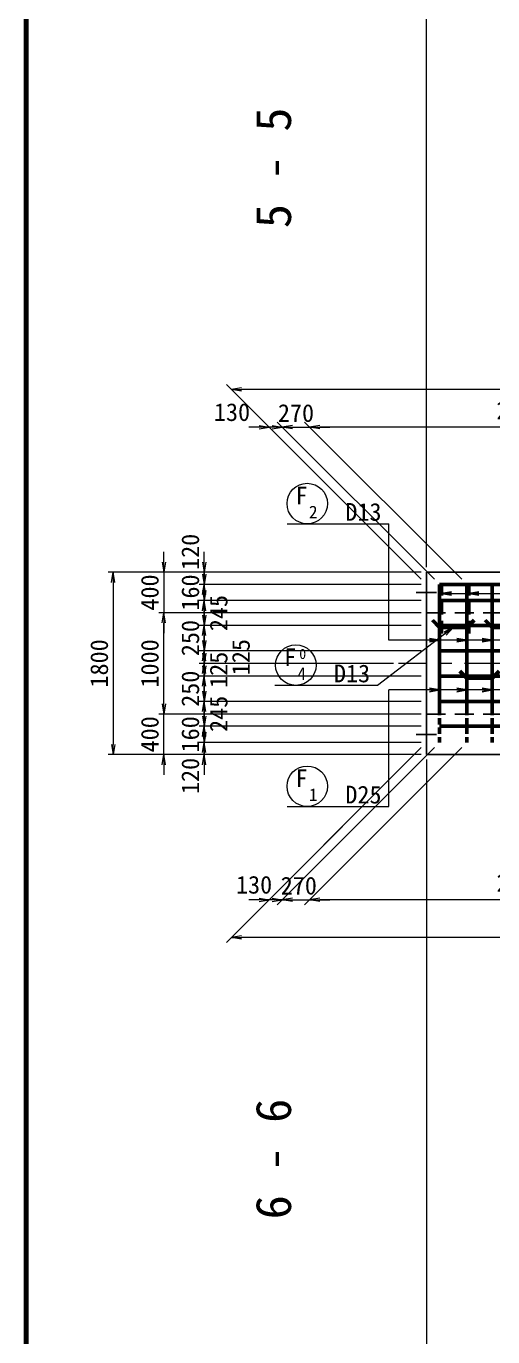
# Model space of a CAD drawing. Header units: millimetres. Extents: x 0 to 126150, y 0 to 29700.
# Drawn here: x 43075 to 47684, y 10265 to 23202 of the extents above; entities that cross this region are included whole.
import ezdxf
from ezdxf.enums import TextEntityAlignment as Align

# ---------------------------------------------------------------- set-up
doc = ezdxf.new("R2010")
doc.units = ezdxf.units.MM
doc.header["$LTSCALE"] = 500
doc.linetypes.add('CENTER', pattern=[2, 1.25, -0.25, 0.25, -0.25])
doc.linetypes.add('DASHED2', pattern=[0.375, 0.25, -0.125])
doc.layers.get('Defpoints').update_dxf_attribs({"color": 153})
for name, color, linetype, lineweight in [('D-BMK', 2, 'CENTER', 13), ('D-STR', 3, 'Continuous', 25), ('D-STR-DIM', 7, 'Continuous', 13), ('D-STR-HTXT', 4, 'Continuous', 13), ('D-STR-STR1', 1, 'Continuous', 50), ('D-STR-STR3', 2, 'Continuous', 50), ('D-STR-STR4', 43, 'Continuous', 50), ('D-STR-STR5', 2, 'Continuous', 50), ('D-STR-TXT', 7, 'Continuous', 13), ('D-TTL', 2, 'Continuous', 140)]:
    doc.layers.add(name, color=color, linetype=linetype, lineweight=lineweight)
doc.styles.add('YOKO_GOTHIC', font='')
doc.styles.get('YOKO_GOTHIC').set_extended_font_data('MS Gothic')
doc.dimstyles.new('S50', dxfattribs={"dimscale": 50, "dimtxt": 3.5, "dimasz": 2, "dimexe": 1, "dimexo": 1, "dimgap": 1, "dimtad": 1, "dimdec": 0, "dimzin": 1, "dimdsep": 46, "dimtxsty": 'YOKO_GOTHIC', "dimblk": 'OPEN', "dimcen": 0, "dimclrd": 256, "dimclre": 256, "dimclrt": 256, "dimaunit": 1, "dimadec": 3, "dimazin": 0, "dimtfac": 1, "dimtdec": 0, "dimtix": 1, "dimtmove": 2, "dimatfit": 3, "dimldrblk": 'OPEN', "dimfxl": 1, "dimlwd": -1, "dimlwe": -1, "dimarcsym": 2})

# ---------------------------------------------------------------- blocks, each defined once
blk = doc.blocks.new('_Open')
at = {"color": 0, "linetype": 'ByBlock', "lineweight": -2}
for p, q in [((-1, 0.17), (0, 0)), ((-1, -0.17), (0, 0)), ((0, 0), (-1, 0))]:
    blk.add_line(p, q, dxfattribs=at)
blk = doc.blocks.new('*D278')
at = {"layer": 'D-STR-DIM', "ltscale": 1500, "transparency": 16777216}
for p, q in [((47028, 15962), (47028, 8408)), ((52828, 10462), (52828, 8408)), ((47128, 8458), (52728, 8458))]:
    blk.add_line(p, q, dxfattribs=at)
at = {"layer": 'Defpoints', "color": 0, "ltscale": 1500, "transparency": 16777216}
for p in [(47028, 16012), (52828, 10512), (52828, 8458)]:
    blk.add_point(p, dxfattribs=at)
at = {"layer": 'D-STR-DIM', "ltscale": 1500, "transparency": 16777216, "xscale": 100, "yscale": 100, "zscale": 100, "rotation": 180}
blk.add_blockref('_Open', (47028, 8458), dxfattribs=at)
at = {"layer": 'D-STR-DIM', "ltscale": 1500, "transparency": 16777216, "xscale": 100, "yscale": 100, "zscale": 100}
blk.add_blockref('_Open', (52828, 8458), dxfattribs=at)
at = {"layer": 'D-STR-DIM', "ltscale": 1500, "transparency": 16777216, "insert": (49928, 8595), "char_height": 175, "attachment_point": 5, "style": 'YOKO_GOTHIC'}
blk.add_mtext('5800', dxfattribs=at)
blk = doc.blocks.new('*D279')
at = {"layer": 'D-STR-DIM', "ltscale": 1500, "transparency": 16777216}
for p, q in [((47028, 15962), (47028, 8808)), ((49828, 10462), (49828, 8808)), ((47128, 8858), (49728, 8858))]:
    blk.add_line(p, q, dxfattribs=at)
at = {"layer": 'Defpoints', "color": 0, "ltscale": 1500, "transparency": 16777216}
for p in [(47028, 16012), (49828, 10512), (49828, 8858)]:
    blk.add_point(p, dxfattribs=at)
at = {"layer": 'D-STR-DIM', "ltscale": 1500, "transparency": 16777216, "xscale": 100, "yscale": 100, "zscale": 100, "rotation": 180}
blk.add_blockref('_Open', (47028, 8858), dxfattribs=at)
at = {"layer": 'D-STR-DIM', "ltscale": 1500, "transparency": 16777216, "xscale": 100, "yscale": 100, "zscale": 100}
blk.add_blockref('_Open', (49828, 8858), dxfattribs=at)
at = {"layer": 'D-STR-DIM', "ltscale": 1500, "transparency": 16777216, "insert": (48428, 8995), "char_height": 175, "attachment_point": 5, "style": 'YOKO_GOTHIC'}
blk.add_mtext('2800', dxfattribs=at)
blk = doc.blocks.new('*D294')
at = {"layer": 'D-STR-DIM', "ltscale": 1500, "transparency": 16777216}
for p, q in [((47028, 17862), (47028, 25415)), ((47128, 25365), (52728, 25365)), ((52828, 23362), (52828, 25415))]:
    blk.add_line(p, q, dxfattribs=at)
at = {"layer": 'Defpoints', "color": 0, "ltscale": 1500, "transparency": 16777216}
for p in [(52828, 25365), (52828, 23312), (47028, 17812)]:
    blk.add_point(p, dxfattribs=at)
at = {"layer": 'D-STR-DIM', "ltscale": 1500, "transparency": 16777216, "xscale": 100, "yscale": 100, "zscale": 100, "rotation": 180}
blk.add_blockref('_Open', (47028, 25365), dxfattribs=at)
at = {"layer": 'D-STR-DIM', "ltscale": 1500, "transparency": 16777216, "xscale": 100, "yscale": 100, "zscale": 100}
blk.add_blockref('_Open', (52828, 25365), dxfattribs=at)
at = {"layer": 'D-STR-DIM', "ltscale": 1500, "transparency": 16777216, "insert": (49928, 25503), "char_height": 175, "attachment_point": 5, "style": 'YOKO_GOTHIC'}
blk.add_mtext('5800', dxfattribs=at)
blk = doc.blocks.new('*D295')
at = {"layer": 'D-STR-DIM', "ltscale": 1500, "transparency": 16777216}
for p, q in [((47028, 17862), (47028, 25015)), ((49828, 23362), (49828, 25015)), ((47128, 24965), (49728, 24965))]:
    blk.add_line(p, q, dxfattribs=at)
at = {"layer": 'Defpoints', "color": 0, "ltscale": 1500, "transparency": 16777216}
for p in [(49828, 24965), (49828, 23312), (47028, 17812)]:
    blk.add_point(p, dxfattribs=at)
at = {"layer": 'D-STR-DIM', "ltscale": 1500, "transparency": 16777216, "xscale": 100, "yscale": 100, "zscale": 100, "rotation": 180}
blk.add_blockref('_Open', (47028, 24965), dxfattribs=at)
at = {"layer": 'D-STR-DIM', "ltscale": 1500, "transparency": 16777216, "xscale": 100, "yscale": 100, "zscale": 100}
blk.add_blockref('_Open', (49828, 24965), dxfattribs=at)
at = {"layer": 'D-STR-DIM', "ltscale": 1500, "transparency": 16777216, "insert": (48428, 25103), "char_height": 175, "attachment_point": 5, "style": 'YOKO_GOTHIC'}
blk.add_mtext('2800', dxfattribs=at)
blk = doc.blocks.new('*D302')
at = {"layer": 'D-STR-DIM', "ltscale": 1500, "transparency": 16777216}
for p, q in [((44434, 17912), (44434, 18012)), ((46978, 17812), (44384, 17812)), ((44434, 17812), (44434, 17412)), ((46978, 17412), (44384, 17412)), ((44434, 17312), (44434, 17212))]:
    blk.add_line(p, q, dxfattribs=at)
at = {"layer": 'Defpoints', "color": 0, "ltscale": 1500, "transparency": 16777216}
for p in [(47028, 17812), (44434, 17412), (47028, 17412)]:
    blk.add_point(p, dxfattribs=at)
at = {"layer": 'D-STR-DIM', "ltscale": 1500, "transparency": 16777216, "xscale": 100, "yscale": 100, "zscale": 100}
for p, rotation in [((44434, 17812), 270), ((44434, 17412), 90)]:
    blk.add_blockref('_Open', p, dxfattribs=dict(at, rotation=rotation))
at = {"layer": 'D-STR-DIM', "ltscale": 1500, "transparency": 16777216, "insert": (44297, 17612), "char_height": 175, "attachment_point": 5, "rotation": 90, "style": 'YOKO_GOTHIC'}
blk.add_mtext('400', dxfattribs=at)
blk = doc.blocks.new('*D303')
at = {"layer": 'D-STR-DIM', "ltscale": 1500, "transparency": 16777216}
for p, q in [((44434, 16512), (44434, 16612)), ((46978, 16412), (44384, 16412)), ((44434, 16012), (44434, 16412)), ((46978, 16012), (44384, 16012)), ((44434, 15912), (44434, 15812))]:
    blk.add_line(p, q, dxfattribs=at)
at = {"layer": 'Defpoints', "color": 0, "ltscale": 1500, "transparency": 16777216}
for p in [(44434, 16412), (47028, 16412), (47028, 16012)]:
    blk.add_point(p, dxfattribs=at)
at = {"layer": 'D-STR-DIM', "ltscale": 1500, "transparency": 16777216, "xscale": 100, "yscale": 100, "zscale": 100}
for p, rotation in [((44434, 16412), 270), ((44434, 16012), 90)]:
    blk.add_blockref('_Open', p, dxfattribs=dict(at, rotation=rotation))
at = {"layer": 'D-STR-DIM', "ltscale": 1500, "transparency": 16777216, "insert": (44297, 16212), "char_height": 175, "attachment_point": 5, "rotation": 90, "style": 'YOKO_GOTHIC'}
blk.add_mtext('400', dxfattribs=at)
blk = doc.blocks.new('*D304')
at = {"layer": 'D-STR-DIM', "ltscale": 1500, "transparency": 16777216}
for p, q in [((46978, 17412), (44384, 17412)), ((44434, 16512), (44434, 17312)), ((46978, 16412), (44384, 16412))]:
    blk.add_line(p, q, dxfattribs=at)
at = {"layer": 'Defpoints', "color": 0, "ltscale": 1500, "transparency": 16777216}
for p in [(44434, 17412), (47028, 17412), (47028, 16412)]:
    blk.add_point(p, dxfattribs=at)
at = {"layer": 'D-STR-DIM', "ltscale": 1500, "transparency": 16777216, "xscale": 100, "yscale": 100, "zscale": 100}
for p, rotation in [((44434, 17412), 90), ((44434, 16412), 270)]:
    blk.add_blockref('_Open', p, dxfattribs=dict(at, rotation=rotation))
at = {"layer": 'D-STR-DIM', "ltscale": 1500, "transparency": 16777216, "insert": (44297, 16912), "char_height": 175, "attachment_point": 5, "rotation": 90, "style": 'YOKO_GOTHIC'}
blk.add_mtext('1000', dxfattribs=at)
blk = doc.blocks.new('*D305')
at = {"layer": 'D-STR-DIM', "ltscale": 1500, "transparency": 16777216}
for p, q in [((44834, 17387), (44834, 17487)), ((46978, 17287), (44784, 17287)), ((44834, 17037), (44834, 17287)), ((46978, 17037), (44784, 17037)), ((44834, 16937), (44834, 16837))]:
    blk.add_line(p, q, dxfattribs=at)
at = {"layer": 'Defpoints', "color": 0, "ltscale": 1500, "transparency": 16777216}
for p in [(44834, 17287), (47028, 17287), (47028, 17037)]:
    blk.add_point(p, dxfattribs=at)
at = {"layer": 'D-STR-DIM', "ltscale": 1500, "transparency": 16777216, "xscale": 100, "yscale": 100, "zscale": 100}
for p, rotation in [((44834, 17287), 270), ((44834, 17037), 90)]:
    blk.add_blockref('_Open', p, dxfattribs=dict(at, rotation=rotation))
at = {"layer": 'D-STR-DIM', "ltscale": 1500, "transparency": 16777216, "insert": (44697, 17162), "char_height": 175, "attachment_point": 5, "rotation": 90, "style": 'YOKO_GOTHIC'}
blk.add_mtext('250', dxfattribs=at)
blk = doc.blocks.new('*D306')
at = {"layer": 'D-STR-DIM', "ltscale": 1500, "transparency": 16777216}
for p, q in [((44834, 17792), (44834, 17892)), ((46978, 17692), (44784, 17692)), ((44834, 17532), (44834, 17692)), ((46978, 17532), (44784, 17532)), ((44834, 17432), (44834, 17332))]:
    blk.add_line(p, q, dxfattribs=at)
at = {"layer": 'Defpoints', "color": 0, "ltscale": 1500, "transparency": 16777216}
for p in [(44834, 17692), (47028, 17692), (47028, 17532)]:
    blk.add_point(p, dxfattribs=at)
at = {"layer": 'D-STR-DIM', "ltscale": 1500, "transparency": 16777216, "xscale": 100, "yscale": 100, "zscale": 100}
for p, rotation in [((44834, 17692), 270), ((44834, 17532), 90)]:
    blk.add_blockref('_Open', p, dxfattribs=dict(at, rotation=rotation))
at = {"layer": 'D-STR-DIM', "ltscale": 1500, "transparency": 16777216, "insert": (44697, 17612), "char_height": 175, "attachment_point": 5, "rotation": 90, "style": 'YOKO_GOTHIC'}
blk.add_mtext('160', dxfattribs=at)
blk = doc.blocks.new('*D307')
at = {"layer": 'D-STR-DIM', "ltscale": 1500, "transparency": 16777216}
for p, q in [((44834, 17137), (44834, 17237)), ((46978, 17037), (44784, 17037)), ((44834, 16912), (44834, 17037)), ((46704, 16912), (44784, 16912)), ((44834, 16812), (44834, 16712))]:
    blk.add_line(p, q, dxfattribs=at)
at = {"layer": 'Defpoints', "color": 0, "ltscale": 1500, "transparency": 16777216}
for p in [(44834, 17037), (47028, 17037), (46754, 16912)]:
    blk.add_point(p, dxfattribs=at)
at = {"layer": 'D-STR-DIM', "ltscale": 1500, "transparency": 16777216, "xscale": 100, "yscale": 100, "zscale": 100}
for p, rotation in [((44834, 17037), 270), ((44834, 16912), 90)]:
    blk.add_blockref('_Open', p, dxfattribs=dict(at, rotation=rotation))
at = {"layer": 'D-STR-DIM', "ltscale": 1500, "transparency": 16777216, "insert": (45197, 16974), "char_height": 175, "attachment_point": 5, "rotation": 90, "style": 'YOKO_GOTHIC'}
blk.add_mtext('125', dxfattribs=at)
blk = doc.blocks.new('*D308')
at = {"layer": 'D-STR-DIM', "ltscale": 1500, "transparency": 16777216}
for p, q in [((44834, 17632), (44834, 17732)), ((46978, 17532), (44784, 17532)), ((44834, 17287), (44834, 17532)), ((46978, 17287), (44784, 17287)), ((44834, 17187), (44834, 17087))]:
    blk.add_line(p, q, dxfattribs=at)
at = {"layer": 'Defpoints', "color": 0, "ltscale": 1500, "transparency": 16777216}
for p in [(44834, 17532), (47028, 17532), (47028, 17287)]:
    blk.add_point(p, dxfattribs=at)
at = {"layer": 'D-STR-DIM', "ltscale": 1500, "transparency": 16777216, "xscale": 100, "yscale": 100, "zscale": 100}
for p, rotation in [((44834, 17532), 270), ((44834, 17287), 90)]:
    blk.add_blockref('_Open', p, dxfattribs=dict(at, rotation=rotation))
at = {"layer": 'D-STR-DIM', "ltscale": 1500, "transparency": 16777216, "insert": (44977, 17409), "char_height": 175, "attachment_point": 5, "rotation": 90, "style": 'YOKO_GOTHIC'}
blk.add_mtext('245', dxfattribs=at)
blk = doc.blocks.new('*D309')
at = {"layer": 'D-STR-DIM', "ltscale": 1500, "transparency": 16777216}
for p, q in [((44834, 16232), (44834, 16332)), ((46978, 16132), (44784, 16132)), ((44834, 16012), (44834, 16132)), ((46978, 16012), (44784, 16012)), ((44834, 15912), (44834, 15812))]:
    blk.add_line(p, q, dxfattribs=at)
at = {"layer": 'Defpoints', "color": 0, "ltscale": 1500, "transparency": 16777216}
for p in [(44834, 16132), (47028, 16132), (47028, 16012)]:
    blk.add_point(p, dxfattribs=at)
at = {"layer": 'D-STR-DIM', "ltscale": 1500, "transparency": 16777216, "xscale": 100, "yscale": 100, "zscale": 100}
for p, rotation in [((44834, 16132), 270), ((44834, 16012), 90)]:
    blk.add_blockref('_Open', p, dxfattribs=dict(at, rotation=rotation))
at = {"layer": 'D-STR-DIM', "ltscale": 1500, "transparency": 16777216, "insert": (44697, 15801), "char_height": 175, "attachment_point": 5, "rotation": 90, "style": 'YOKO_GOTHIC'}
blk.add_mtext('120', dxfattribs=at)
blk = doc.blocks.new('*D310')
at = {"layer": 'D-STR-DIM', "ltscale": 1500, "transparency": 16777216}
for p, q in [((44834, 16887), (44834, 16987)), ((46978, 16787), (44784, 16787)), ((44834, 16787), (44834, 16537)), ((46978, 16537), (44784, 16537)), ((44834, 16437), (44834, 16337))]:
    blk.add_line(p, q, dxfattribs=at)
at = {"layer": 'Defpoints', "color": 0, "ltscale": 1500, "transparency": 16777216}
for p in [(47028, 16787), (44834, 16537), (47028, 16537)]:
    blk.add_point(p, dxfattribs=at)
at = {"layer": 'D-STR-DIM', "ltscale": 1500, "transparency": 16777216, "xscale": 100, "yscale": 100, "zscale": 100}
for p, rotation in [((44834, 16787), 270), ((44834, 16537), 90)]:
    blk.add_blockref('_Open', p, dxfattribs=dict(at, rotation=rotation))
at = {"layer": 'D-STR-DIM', "ltscale": 1500, "transparency": 16777216, "insert": (44697, 16662), "char_height": 175, "attachment_point": 5, "rotation": 90, "style": 'YOKO_GOTHIC'}
blk.add_mtext('250', dxfattribs=at)
blk = doc.blocks.new('*D311')
at = {"layer": 'D-STR-DIM', "ltscale": 1500, "transparency": 16777216}
for p, q in [((44834, 16392), (44834, 16492)), ((46978, 16292), (44784, 16292)), ((44834, 16292), (44834, 16132)), ((46978, 16132), (44784, 16132)), ((44834, 16032), (44834, 15932))]:
    blk.add_line(p, q, dxfattribs=at)
at = {"layer": 'Defpoints', "color": 0, "ltscale": 1500, "transparency": 16777216}
for p in [(47028, 16292), (44834, 16132), (47028, 16132)]:
    blk.add_point(p, dxfattribs=at)
at = {"layer": 'D-STR-DIM', "ltscale": 1500, "transparency": 16777216, "xscale": 100, "yscale": 100, "zscale": 100}
for p, rotation in [((44834, 16292), 270), ((44834, 16132), 90)]:
    blk.add_blockref('_Open', p, dxfattribs=dict(at, rotation=rotation))
at = {"layer": 'D-STR-DIM', "ltscale": 1500, "transparency": 16777216, "insert": (44697, 16212), "char_height": 175, "attachment_point": 5, "rotation": 90, "style": 'YOKO_GOTHIC'}
blk.add_mtext('160', dxfattribs=at)
blk = doc.blocks.new('*D312')
at = {"layer": 'D-STR-DIM', "ltscale": 1500, "transparency": 16777216}
for p, q in [((44834, 17012), (44834, 17112)), ((46704, 16912), (44784, 16912)), ((44834, 16912), (44834, 16787)), ((46978, 16787), (44784, 16787)), ((44834, 16687), (44834, 16587))]:
    blk.add_line(p, q, dxfattribs=at)
at = {"layer": 'Defpoints', "color": 0, "ltscale": 1500, "transparency": 16777216}
for p in [(46754, 16912), (44834, 16787), (47028, 16787)]:
    blk.add_point(p, dxfattribs=at)
at = {"layer": 'D-STR-DIM', "ltscale": 1500, "transparency": 16777216, "xscale": 100, "yscale": 100, "zscale": 100}
for p, rotation in [((44834, 16912), 270), ((44834, 16787), 90)]:
    blk.add_blockref('_Open', p, dxfattribs=dict(at, rotation=rotation))
at = {"layer": 'D-STR-DIM', "ltscale": 1500, "transparency": 16777216, "insert": (44977, 16849), "char_height": 175, "attachment_point": 5, "rotation": 90, "style": 'YOKO_GOTHIC'}
blk.add_mtext('125', dxfattribs=at)
blk = doc.blocks.new('*D313')
at = {"layer": 'D-STR-DIM', "ltscale": 1500, "transparency": 16777216}
for p, q in [((44834, 16637), (44834, 16737)), ((46978, 16537), (44784, 16537)), ((44834, 16537), (44834, 16292)), ((46978, 16292), (44784, 16292)), ((44834, 16192), (44834, 16092))]:
    blk.add_line(p, q, dxfattribs=at)
at = {"layer": 'Defpoints', "color": 0, "ltscale": 1500, "transparency": 16777216}
for p in [(47028, 16537), (44834, 16292), (47028, 16292)]:
    blk.add_point(p, dxfattribs=at)
at = {"layer": 'D-STR-DIM', "ltscale": 1500, "transparency": 16777216, "xscale": 100, "yscale": 100, "zscale": 100}
for p, rotation in [((44834, 16537), 270), ((44834, 16292), 90)]:
    blk.add_blockref('_Open', p, dxfattribs=dict(at, rotation=rotation))
at = {"layer": 'D-STR-DIM', "ltscale": 1500, "transparency": 16777216, "insert": (44977, 16414), "char_height": 175, "attachment_point": 5, "rotation": 90, "style": 'YOKO_GOTHIC'}
blk.add_mtext('245', dxfattribs=at)
blk = doc.blocks.new('*D314')
at = {"layer": 'D-STR-DIM', "ltscale": 1500, "transparency": 16777216}
for p, q in [((44834, 17912), (44834, 18012)), ((46978, 17812), (44784, 17812)), ((44834, 17812), (44834, 17692)), ((46978, 17692), (44784, 17692)), ((44834, 17592), (44834, 17492))]:
    blk.add_line(p, q, dxfattribs=at)
at = {"layer": 'Defpoints', "color": 0, "ltscale": 1500, "transparency": 16777216}
for p in [(47028, 17812), (44834, 17692), (47028, 17692)]:
    blk.add_point(p, dxfattribs=at)
at = {"layer": 'D-STR-DIM', "ltscale": 1500, "transparency": 16777216, "xscale": 100, "yscale": 100, "zscale": 100}
for p, rotation in [((44834, 17812), 270), ((44834, 17692), 90)]:
    blk.add_blockref('_Open', p, dxfattribs=dict(at, rotation=rotation))
at = {"layer": 'D-STR-DIM', "ltscale": 1500, "transparency": 16777216, "insert": (44697, 18013), "char_height": 175, "attachment_point": 5, "rotation": 90, "style": 'YOKO_GOTHIC'}
blk.add_mtext('120', dxfattribs=at)
blk = doc.blocks.new('*D315')
at = {"layer": 'D-STR-DIM', "transparency": 16777216}
for p, q in [((46978, 17812), (43884, 17812)), ((43934, 17712), (43934, 16112)), ((46978, 16012), (43884, 16012))]:
    blk.add_line(p, q, dxfattribs=at)
at = {"layer": 'Defpoints', "color": 0, "transparency": 16777216}
for p in [(47028, 17812), (43934, 16012), (47028, 16012)]:
    blk.add_point(p, dxfattribs=at)
at = {"layer": 'D-STR-DIM', "transparency": 16777216, "xscale": 100, "yscale": 100, "zscale": 100}
for p, rotation in [((43934, 17812), 90), ((43934, 16012), 270)]:
    blk.add_blockref('_Open', p, dxfattribs=dict(at, rotation=rotation))
at = {"layer": 'D-STR-DIM', "transparency": 16777216, "insert": (43797, 16912), "char_height": 175, "attachment_point": 5, "rotation": 90, "style": 'YOKO_GOTHIC'}
blk.add_mtext('1800', dxfattribs=at)
blk = doc.blocks.new('*D316')
at = {"layer": 'D-STR-DIM', "ltscale": 1500, "transparency": 16777216}
for p, q in [((47378, 17742), (45825, 19294)), ((52378, 17742), (50825, 19294)), ((50775, 19244), (45975, 19244))]:
    blk.add_line(p, q, dxfattribs=at)
at = {"layer": 'Defpoints', "color": 0, "ltscale": 1500, "transparency": 16777216}
for p in [(45875, 19244), (47428, 17692), (52428, 17692)]:
    blk.add_point(p, dxfattribs=at)
at = {"layer": 'D-STR-DIM', "ltscale": 1500, "transparency": 16777216, "xscale": 100, "yscale": 100, "zscale": 100, "rotation": 180}
blk.add_blockref('_Open', (45875, 19244), dxfattribs=at)
at = {"layer": 'D-STR-DIM', "ltscale": 1500, "transparency": 16777216, "xscale": 100, "yscale": 100, "zscale": 100}
blk.add_blockref('_Open', (50875, 19244), dxfattribs=at)
at = {"layer": 'D-STR-DIM', "ltscale": 1500, "transparency": 16777216, "insert": (48375, 19391), "char_height": 175, "attachment_point": 5, "style": 'YOKO_GOTHIC'}
blk.add_mtext('20@250=5000', dxfattribs=at)
blk = doc.blocks.new('*D317')
at = {"layer": 'D-STR-DIM', "ltscale": 1500, "transparency": 16777216}
for p, q in [((46978, 17742), (45425, 19294)), ((47108, 17742), (45555, 19294)), ((45375, 19244), (45275, 19244)), ((45605, 19244), (45475, 19244)), ((45705, 19244), (45805, 19244))]:
    blk.add_line(p, q, dxfattribs=at)
at = {"layer": 'Defpoints', "color": 0, "ltscale": 1500, "transparency": 16777216}
for p in [(45475, 19244), (47028, 17692), (47158, 17692)]:
    blk.add_point(p, dxfattribs=at)
at = {"layer": 'D-STR-DIM', "ltscale": 1500, "transparency": 16777216, "xscale": 100, "yscale": 100, "zscale": 100}
blk.add_blockref('_Open', (45475, 19244), dxfattribs=at)
at = {"layer": 'D-STR-DIM', "ltscale": 1500, "transparency": 16777216, "xscale": 100, "yscale": 100, "zscale": 100, "rotation": 180}
blk.add_blockref('_Open', (45605, 19244), dxfattribs=at)
at = {"layer": 'D-STR-DIM', "ltscale": 1500, "transparency": 16777216, "insert": (45108, 19391), "char_height": 175, "attachment_point": 5, "style": 'YOKO_GOTHIC'}
blk.add_mtext('130', dxfattribs=at)
blk = doc.blocks.new('*D318')
at = {"layer": 'D-STR-DIM', "ltscale": 1500, "transparency": 16777216}
for p, q in [((46978, 17742), (45053, 19666)), ((52778, 17742), (50853, 19666)), ((50803, 19616), (45203, 19616))]:
    blk.add_line(p, q, dxfattribs=at)
at = {"layer": 'Defpoints', "color": 0, "ltscale": 1500, "transparency": 16777216}
for p in [(45103, 19616), (47028, 17692), (52828, 17692)]:
    blk.add_point(p, dxfattribs=at)
at = {"layer": 'D-STR-DIM', "ltscale": 1500, "transparency": 16777216, "xscale": 100, "yscale": 100, "zscale": 100, "rotation": 180}
blk.add_blockref('_Open', (45103, 19616), dxfattribs=at)
at = {"layer": 'D-STR-DIM', "ltscale": 1500, "transparency": 16777216, "xscale": 100, "yscale": 100, "zscale": 100}
blk.add_blockref('_Open', (50903, 19616), dxfattribs=at)
at = {"layer": 'D-STR-DIM', "ltscale": 1500, "transparency": 16777216, "insert": (48003, 19754), "char_height": 175, "attachment_point": 5, "style": 'YOKO_GOTHIC'}
blk.add_mtext('5800', dxfattribs=at)
blk = doc.blocks.new('*D205')
at = {"layer": 'D-STR-DIM', "ltscale": 1500, "transparency": 16777216}
for p, q in [((46978, 16082), (45425, 14529)), ((47108, 16082), (45555, 14529)), ((45375, 14579), (45275, 14579)), ((45605, 14579), (45475, 14579)), ((45705, 14579), (45805, 14579))]:
    blk.add_line(p, q, dxfattribs=at)
at = {"layer": 'Defpoints', "color": 0, "ltscale": 1500, "transparency": 16777216}
for p in [(47028, 16132), (47158, 16132), (45475, 14579)]:
    blk.add_point(p, dxfattribs=at)
at = {"layer": 'D-STR-DIM', "ltscale": 1500, "transparency": 16777216, "xscale": 100, "yscale": 100, "zscale": 100}
blk.add_blockref('_Open', (45475, 14579), dxfattribs=at)
at = {"layer": 'D-STR-DIM', "ltscale": 1500, "transparency": 16777216, "xscale": 100, "yscale": 100, "zscale": 100, "rotation": 180}
blk.add_blockref('_Open', (45605, 14579), dxfattribs=at)
at = {"layer": 'D-STR-DIM', "ltscale": 1500, "transparency": 16777216, "insert": (45326, 14726), "char_height": 175, "attachment_point": 5, "style": 'YOKO_GOTHIC'}
blk.add_mtext('130', dxfattribs=at)
blk = doc.blocks.new('*D206')
at = {"layer": 'D-STR-DIM', "ltscale": 1500, "transparency": 16777216}
for p, q in [((46978, 16082), (45053, 14157)), ((52778, 16082), (50853, 14157)), ((50803, 14207), (45203, 14207))]:
    blk.add_line(p, q, dxfattribs=at)
at = {"layer": 'Defpoints', "color": 0, "ltscale": 1500, "transparency": 16777216}
for p in [(47028, 16132), (52828, 16132), (45103, 14207)]:
    blk.add_point(p, dxfattribs=at)
at = {"layer": 'D-STR-DIM', "ltscale": 1500, "transparency": 16777216, "xscale": 100, "yscale": 100, "zscale": 100, "rotation": 180}
blk.add_blockref('_Open', (45103, 14207), dxfattribs=at)
at = {"layer": 'D-STR-DIM', "ltscale": 1500, "transparency": 16777216, "xscale": 100, "yscale": 100, "zscale": 100}
blk.add_blockref('_Open', (50903, 14207), dxfattribs=at)
at = {"layer": 'D-STR-DIM', "ltscale": 1500, "transparency": 16777216, "insert": (48003, 14345), "char_height": 175, "attachment_point": 5, "style": 'YOKO_GOTHIC'}
blk.add_mtext('5800', dxfattribs=at)
blk = doc.blocks.new('*D210')
at = {"layer": 'D-STR-DIM', "ltscale": 1500, "transparency": 16777216}
for p, q in [((47378, 16082), (45825, 14529)), ((52378, 16082), (50825, 14529)), ((50775, 14579), (45975, 14579))]:
    blk.add_line(p, q, dxfattribs=at)
at = {"layer": 'Defpoints', "color": 0, "ltscale": 1500, "transparency": 16777216}
for p in [(47428, 16132), (52428, 16132), (45875, 14579)]:
    blk.add_point(p, dxfattribs=at)
at = {"layer": 'D-STR-DIM', "ltscale": 1500, "transparency": 16777216, "xscale": 100, "yscale": 100, "zscale": 100, "rotation": 180}
blk.add_blockref('_Open', (45875, 14579), dxfattribs=at)
at = {"layer": 'D-STR-DIM', "ltscale": 1500, "transparency": 16777216, "xscale": 100, "yscale": 100, "zscale": 100}
blk.add_blockref('_Open', (50875, 14579), dxfattribs=at)
at = {"layer": 'D-STR-DIM', "ltscale": 1500, "transparency": 16777216, "insert": (48375, 14726), "char_height": 175, "attachment_point": 5, "style": 'YOKO_GOTHIC'}
blk.add_mtext('20@250=5000', dxfattribs=at)
blk = doc.blocks.new('*D371')
at = {"layer": 'D-STR-DIM', "ltscale": 1500, "transparency": 16777216}
for p, q in [((47108, 16082), (45555, 14529)), ((47378, 16082), (45825, 14529)), ((45505, 14579), (45405, 14579)), ((45605, 14579), (45875, 14579)), ((45975, 14579), (46075, 14579))]:
    blk.add_line(p, q, dxfattribs=at)
at = {"layer": 'Defpoints', "color": 0, "ltscale": 1500, "transparency": 16777216}
for p in [(47158, 16132), (47428, 16132), (45875, 14579)]:
    blk.add_point(p, dxfattribs=at)
at = {"layer": 'D-STR-DIM', "ltscale": 1500, "transparency": 16777216, "xscale": 100, "yscale": 100, "zscale": 100}
blk.add_blockref('_Open', (45605, 14579), dxfattribs=at)
at = {"layer": 'D-STR-DIM', "ltscale": 1500, "transparency": 16777216, "xscale": 100, "yscale": 100, "zscale": 100, "rotation": 180}
blk.add_blockref('_Open', (45875, 14579), dxfattribs=at)
at = {"layer": 'D-STR-DIM', "ltscale": 1500, "transparency": 16777216, "insert": (45768, 14717), "char_height": 175, "attachment_point": 5, "style": 'YOKO_GOTHIC'}
blk.add_mtext('270', dxfattribs=at)
blk = doc.blocks.new('*D372')
at = {"layer": 'D-STR-DIM', "ltscale": 1500, "transparency": 16777216}
for p, q in [((47108, 17742), (45555, 19294)), ((47378, 17742), (45825, 19294)), ((45505, 19244), (45405, 19244)), ((45605, 19244), (45875, 19244)), ((45975, 19244), (46075, 19244))]:
    blk.add_line(p, q, dxfattribs=at)
at = {"layer": 'Defpoints', "color": 0, "ltscale": 1500, "transparency": 16777216}
for p in [(45875, 19244), (47158, 17692), (47428, 17692)]:
    blk.add_point(p, dxfattribs=at)
at = {"layer": 'D-STR-DIM', "ltscale": 1500, "transparency": 16777216, "xscale": 100, "yscale": 100, "zscale": 100}
blk.add_blockref('_Open', (45605, 19244), dxfattribs=at)
at = {"layer": 'D-STR-DIM', "ltscale": 1500, "transparency": 16777216, "xscale": 100, "yscale": 100, "zscale": 100, "rotation": 180}
blk.add_blockref('_Open', (45875, 19244), dxfattribs=at)
at = {"layer": 'D-STR-DIM', "ltscale": 1500, "transparency": 16777216, "insert": (45740, 19382), "char_height": 175, "attachment_point": 5, "style": 'YOKO_GOTHIC'}
blk.add_mtext('270', dxfattribs=at)

msp = doc.modelspace()

# ---------------------------------------------------------------- linework, layer by layer
at = {"layer": 'D-BMK', "linetype": 'CENTER'}
msp.add_line((53030.7, 16911.7), (46754, 16911.7), dxfattribs=at)
at = {"layer": 'D-STR'}
for p, q in [((47027.8, 16011.7), (47027.8, 17811.7)), ((47027.8, 17811.7), (49827.8, 17811.7)), ((46927.8, 17611.7), (47127.8, 17611.7)), ((46927.8, 16211.7), (47127.8, 16211.7)), ((47027.8, 16011.7), (49827.8, 16011.7))]:
    msp.add_line(p, q, dxfattribs=at)
at = {"layer": 'D-STR', "linetype": 'DASHED2', "ltscale": 1.5}
for p, q in [((47027.8, 17411.7), (52827.8, 17411.7)), ((47027.8, 16411.7), (52827.8, 16411.7))]:
    msp.add_line(p, q, dxfattribs=at)
at = {"layer": 'D-STR-HTXT', "color": 6}
msp.add_line((45651.3, 18289.9), (46657.8, 18289.9), dxfattribs=at)
at = {"layer": 'D-STR-HTXT'}
for p, q in [((46657.8, 17142.4), (46657.8, 18289.9)), ((46657.8, 15499.3), (46657.8, 16650)), ((45651.3, 15499.3), (46657.8, 15499.3))]:
    msp.add_line(p, q, dxfattribs=at)
at = {"layer": 'D-STR-HTXT', "color": 6}
msp.add_circle((45851.3, 18489.9), 200, dxfattribs=at)
at = {"layer": 'D-STR-HTXT'}
for centre in [(45738.5, 16895.4), (45851.3, 15699.3)]:
    msp.add_circle(centre, 200, dxfattribs=at)
at = {"layer": 'D-STR-STR1', "ltscale": 0.01}
for p, q in [((52707.8, 17691.7), (47157.8, 17691.7)), ((52707.8, 17531.7), (47157.8, 17531.7)), ((52707.8, 17286.7), (47157.8, 17286.7)), ((52707.8, 17036.7), (47157.8, 17036.7)), ((52707.8, 16786.7), (47157.8, 16786.7)), ((52707.8, 16536.7), (47157.8, 16536.7)), ((52707.8, 16291.7), (47157.8, 16291.7))]:
    msp.add_line(p, q, dxfattribs=at)
at = {"layer": 'D-STR-STR3'}
for points in [[(47087.2, 17337.3), (47157.9, 17266.6), (47427.9, 17266.6), (47498.6, 17337.3)], [(47607.2, 17337.3), (47677.9, 17266.6), (47927.9, 17266.6), (47998.6, 17337.3)], [(47357.2, 16837), (47427.9, 16766.3), (47677.9, 16766.3), (47748.6, 16837)]]:
    msp.add_lwpolyline(points, dxfattribs=at)
at = {"layer": 'D-STR-STR4', "ltscale": 0.01}
for p, q in [((47157.8, 17691.7), (47157.8, 16401.7)), ((47427.8, 17691.7), (47427.8, 16401.7)), ((47677.8, 17691.7), (47677.8, 16401.7))]:
    msp.add_line(p, q, dxfattribs=at)
at = {"layer": 'D-STR-STR4', "linetype": 'DASHED2', "ltscale": 0.5}
for p, q in [((47157.8, 16371.7), (47157.8, 16131.7)), ((47427.8, 16371.7), (47427.8, 16131.7)), ((47677.8, 16371.7), (47677.8, 16131.7))]:
    msp.add_line(p, q, dxfattribs=at)
at = {"layer": 'D-STR-STR5', "linetype": 'DASHED2'}
for p, q in [((47177.8, 17206.7), (47177.8, 17691.7)), ((47447.8, 17206.7), (47447.8, 17691.7))]:
    msp.add_line(p, q, dxfattribs=at)
at = {"layer": 'D-TTL'}
msp.add_lwpolyline([(43075, 28600), (43075, 1100), (83075, 1100), (83075, 28600)], close=True, dxfattribs=at)

# ---------------------------------------------------------------- texts
at = {"layer": 'D-STR-TXT', "style": 'YOKO_GOTHIC'}
for s, p in [('5 - 5', (45691, 21803.5)), ('6 - 6', (45691, 12019.9))]:
    msp.add_text(s, height=350, rotation=90, dxfattribs=at).set_placement(p, align=Align.CENTER)
at = {"layer": 'D-STR-TXT', "color": 6, "style": 'YOKO_GOTHIC'}
for s, height, p in [('F', 175, (45795, 18481.6)), ('2', 125, (45910.6, 18343.8))]:
    msp.add_text(s, height=height, dxfattribs=at).set_placement(p, align=Align.CENTER)
msp.add_text('D13', height=175, dxfattribs=at).set_placement((46227.8, 18319.9))
at = {"layer": 'D-STR-TXT', "style": 'YOKO_GOTHIC'}
for s, height, p in [('F', 175, (45682.2, 16887)), ('0', 100, (45806.6, 16955.5)), ('4', 125, (45797.8, 16749.2)), ('F', 175, (45795, 15690.9)), ('1', 125, (45910.6, 15553.1))]:
    msp.add_text(s, height=height, dxfattribs=at).set_placement(p, align=Align.CENTER)
for s, p in [('D13', (46115, 16725.4)), ('D25', (46227.8, 15529.3))]:
    msp.add_text(s, height=175, dxfattribs=at).set_placement(p)

# ---------------------------------------------------------------- dimensions: what is measured, and where the dimension line sits
at = {"layer": 'D-STR-DIM', "ltscale": 1500}
for base, p1, p2, picture, middle in [((52827.8, 25365.4), (47027.8, 17811.7), (52827.8, 23311.7), '*D294', (49927.8, 25502.9)), ((49827.8, 24965.4), (47027.8, 17811.7), (49827.8, 23311.7), '*D295', (48427.8, 25102.9)), ((45875.3, 19244.3), (47157.8, 17691.7), (47427.8, 17691.7), '*D372', (45740.3, 19381.8)), ((52827.8, 8458), (47027.8, 16011.7), (52827.8, 10511.7), '*D278', (49927.8, 8595.5)), ((49827.8, 8858), (47027.8, 16011.7), (49827.8, 10511.7), '*D279', (48427.8, 8995.5))]:
    dim = msp.add_linear_dim(base=base, p1=p1, p2=p2, dimstyle='S50', dxfattribs=at)
    dim.commit()
    dim.dimension.update_dxf_attribs({"geometry": picture, "text_midpoint": middle})
for base, p1, p2, angle, picture, middle in [((45103.2, 19616.3), (52827.8, 17691.7), (47027.8, 17691.7), 180, '*D318', (48003.2, 19753.8)), ((44434.3, 17411.7), (47027.8, 17811.7), (47027.8, 17411.7), 90, '*D302', (44296.8, 17611.7)), ((44834.3, 17691.7), (47027.8, 17531.7), (47027.8, 17691.7), 90, '*D306', (44696.8, 17611.7)), ((44834.3, 17286.7), (47027.8, 17036.7), (47027.8, 17286.7), 90, '*D305', (44696.8, 17161.7)), ((44434.3, 17411.7), (47027.8, 16411.7), (47027.8, 17411.7), 90, '*D304', (44296.8, 16911.7)), ((44834.3, 16536.7), (47027.8, 16786.7), (47027.8, 16536.7), 270, '*D310', (44696.8, 16661.7)), ((44434.3, 16411.7), (47027.8, 16011.7), (47027.8, 16411.7), 270, '*D303', (44296.8, 16211.7)), ((44834.3, 16131.7), (47027.8, 16291.7), (47027.8, 16131.7), 270, '*D311', (44696.8, 16211.7)), ((45103.2, 14207), (52827.8, 16131.7), (47027.8, 16131.7), 180, '*D206', (48003.2, 14344.5))]:
    dim = msp.add_linear_dim(base=base, p1=p1, p2=p2, angle=angle, dimstyle='S50', dxfattribs=at)
    dim.commit()
    dim.dimension.update_dxf_attribs({"geometry": picture, "text_midpoint": middle})
for base, p1, p2, angle, picture, middle in [((45475.3, 19244.3), (47157.8, 17691.7), (47027.8, 17691.7), 180, '*D317', (45108.3, 19391.1)), ((44834.3, 17691.7), (47027.8, 17811.7), (47027.8, 17691.7), 90, '*D314', (44696.8, 18013.3)), ((44834.3, 17531.7), (47027.8, 17286.7), (47027.8, 17531.7), 90, '*D308', (44976.8, 17409.2)), ((44834.3, 17036.7), (46754, 16911.7), (47027.8, 17036.7), 90, '*D307', (45196.8, 16974.2)), ((44834.3, 16786.7), (46754, 16911.7), (47027.8, 16786.7), 270, '*D312', (44976.8, 16849.2)), ((44834.3, 16291.7), (47027.8, 16536.7), (47027.8, 16291.7), 270, '*D313', (44976.8, 16414.2)), ((44834.3, 16131.7), (47027.8, 16011.7), (47027.8, 16131.7), 270, '*D309', (44696.8, 15800.7)), ((45475.3, 14579.1), (47157.8, 16131.7), (47027.8, 16131.7), 180, '*D205', (45326.2, 14725.9))]:
    dim = msp.add_linear_dim(base=base, p1=p1, p2=p2, angle=angle, dimstyle='S50', dxfattribs=at)
    dim.commit()
    dim.dimension.update_dxf_attribs({"geometry": picture, "text_midpoint": middle, "dimtype": 160})
for base, p1, p2, picture, middle in [((45875.3, 19244.3), (52427.8, 17691.7), (47427.8, 17691.7), '*D316', (48375.3, 19391.1)), ((45875.3, 14579.1), (52427.8, 16131.7), (47427.8, 16131.7), '*D210', (48375.3, 14725.9))]:
    dim = msp.add_linear_dim(base=base, p1=p1, p2=p2, angle=180, text='20@250=<>', dimstyle='S50', dxfattribs=at)
    dim.commit()
    dim.dimension.update_dxf_attribs({"geometry": picture, "text_midpoint": middle})
at = {"layer": 'D-STR-DIM'}
dim = msp.add_linear_dim(base=(43934.3, 16011.7), p1=(47027.8, 17811.7), p2=(47027.8, 16011.7), angle=90, dimstyle='S50', dxfattribs=at)
dim.commit()
dim.dimension.update_dxf_attribs({"geometry": '*D315', "text_midpoint": (43796.8, 16911.7)})
at = {"layer": 'D-STR-DIM', "ltscale": 1500}
dim = msp.add_linear_dim(base=(45875.3, 14579.1), p1=(47157.8, 16131.7), p2=(47427.8, 16131.7), dimstyle='S50', dxfattribs=at)
dim.commit()
dim.dimension.update_dxf_attribs({"geometry": '*D371', "text_midpoint": (45768.3, 14716.6), "dimtype": 160})

# ---------------------------------------------------------------- leaders
at = {"layer": 'D-STR-HTXT'}
for points in [[(47177.8, 17602.5), (53247.8, 17602.5)], [(47447.8, 17602.5), (47847.1, 17602.5)], [(47292.9, 17266.6), (46545, 16695.4), (45532.2, 16695.4)], [(52707.8, 17142.4), (46657.8, 17142.4)], [(47157.8, 17142.4), (46688.9, 17142.4)], [(47427.8, 17142.4), (46938.9, 17142.4)], [(47677.8, 17142.4), (47188.9, 17142.4)], [(47927.8, 17142.4), (47438.9, 17142.4)], [(52707.8, 16650), (46657.8, 16650)], [(47157.8, 16650), (46688.9, 16650)], [(47427.8, 16650), (46938.9, 16650)], [(47677.8, 16650), (47188.9, 16650)], [(47927.8, 16650), (47438.9, 16650)]]:
    msp.add_leader(points, dimstyle='S50', dxfattribs=at)

doc.saveas('drawing.dxf')
